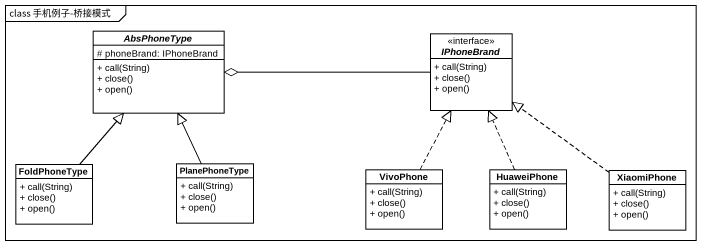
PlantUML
@startuml
mainframe class 手机例子-桥接模式
hide circle
hide empty members
skinparam classAttributeIconSize 0
abstract class AbsPhoneType {
  # phoneBrand: IPhoneBrand
  + call(String)
  + close()
  + open()
}
interface IPhoneBrand {
  + call(String)
  + close()
  + open()
}
class FoldPhoneType {
  + call(String)
  + close()
  + open()
}
class PlanePhoneType {
  + call(String)
  + close()
  + open()
}
class VivoPhone {
  + call(String)
  + close()
  + open()
}
class HuaweiPhone {
  + call(String)
  + close()
  + open()
}
class XiaomiPhone {
  + call(String)
  + close()
  + open()
}
IPhoneBrand -left-o AbsPhoneType
FoldPhoneType -up-|> AbsPhoneType
PlanePhoneType -up-|> AbsPhoneType
VivoPhone .up.|> IPhoneBrand
HuaweiPhone .up.|> IPhoneBrand
XiaomiPhone .up.|> IPhoneBrand
@enduml
